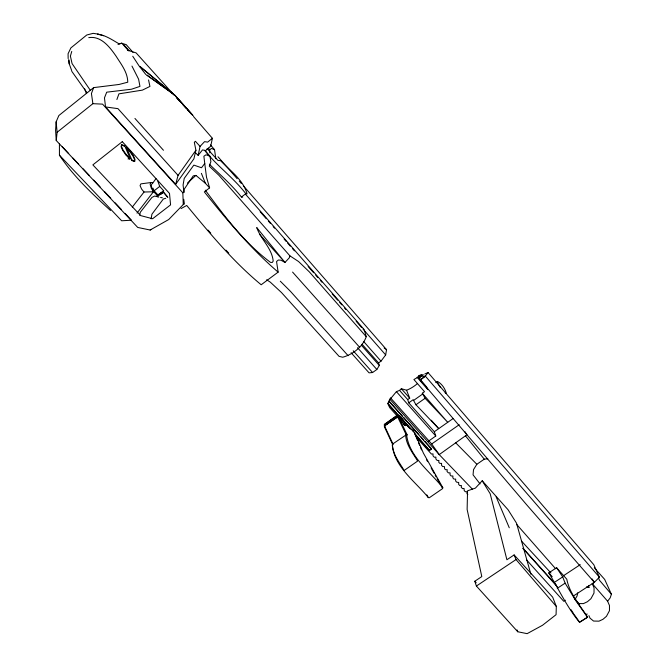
<?xml version="1.0" encoding="UTF-8"?>
<svg xmlns="http://www.w3.org/2000/svg" width="667" height="667" viewBox="0 0 667 667"><rect width="100%" height="100%" fill="white"/><g stroke="black" fill="none" stroke-linecap="round" stroke-linejoin="round"><path stroke-width="1" d="M482.208 480.765L490.178 493.73L506.903 559.755L514.124 554.927L552.676 597.165L556.32 606.453L556.07 614.691L542.538 625.254L527.13 633.65L517.759 631.757L476.396 586.043L474.787 581.257L481.799 576.563L467.125 509.463L467.55 490.812L475.429 488.086L482.208 480.765L508.071 509.755L516.516 523.17L530.857 574.204M88.761 37.635C101.117 35.634 109.863 47.19 116.108 56.211C121.127 64.224 127.689 72.303 127.764 82.199L119.034 84.467L93.647 87.619L58.846 115.541L56.136 121.836L55.586 130.29L56.253 140.512L137.736 227.447L150.133 230.023L151.367 229.423M415.132 434.492L429.448 450.617L431.507 449.183L388.944 401.326L390.67 398.066L431.691 443.964L439.236 454.619L472.378 489.136M56.253 140.512L57.12 132.274L56.136 121.836M183.809 192.396L184.142 189.336L193.238 175.88L195.923 175.404L205.361 183.233L209.596 187.877L204.344 191.913C227.097 220.268 250.484 248.357 278.139 272.136L261.181 284.767C233.125 261.531 209.813 233.442 186.718 205.461L181.049 208.588M134.767 161.156L134.976 159.321L133.342 155.711L130.39 151.426L126.338 147.115L125.905 147.457L129.973 151.751L132.933 156.036L134.567 159.646L134.35 161.481L131.491 160.439L131.933 160.097L134.767 161.156L134.35 161.481M130.223 158.788L124.746 145.831L121.677 144.597L121.469 146.432L123.078 150L126.113 154.394L130.223 158.788L128.022 158.946M121.677 144.597L121.052 146.748L122.661 150.317L125.696 154.719L129.807 159.113M157.104 196.457L157.22 195.481L163.648 190.729L159.705 186.41L157.637 180.59M167.842 197.407L163.457 192.163L163.648 190.729M442.78 487.627C429.89 471.394 409.446 457.053 406.612 434.967L407.17 434.867L398.683 417.142A7.746 1.526 54.8 0 1 401.05 417.092C405.102 422.753 410.005 427.689 414.724 432.633L423.37 453.06L442.78 487.627L442.655 488.561L429.315 497.749L428.314 497.59C415.399 481.516 394.53 467.242 392.271 445.031M378.497 362.956L380.999 361.164L385.676 354.927L386.543 349.65L243.338 185.768M151.134 218.868L151.909 214.215L163.357 198.974L165.791 198.291M577.722 592.871L577.08 595.981L575.237 599.066M193.413 116.425L212.389 138.294L210.747 146.098L205.786 150.534L202.501 149.9L198.157 155.369L195.256 152.568M198.157 155.369L200.058 146.398L204.561 141.646L207.637 142.121L212.389 138.294M200.058 146.398L195.414 141.296L194.322 142.296L195.915 150.258L193.897 158.821L175.646 184.367L105.544 106.962L104.461 97.882L106.712 92.179L131.507 89.22L139.953 86.402L138.603 79.181L131.966 66.066M139.595 215.216L140.345 212.198L151.943 197.415L154.719 196.031L156.295 196.523M175.646 184.367L178.056 175.363L195.915 150.258M71.753 51.442L70.394 56.103L72.078 63.598L90.487 90.529M399.116 416L398.649 415.399L401.509 418.426M204.836 150.392L209.938 156.236L210.897 161.672L209.28 166.175L218.918 175.296L289.903 255.845L289.295 257.812L284.992 262.439L280.915 260.197L278.356 260.013L276.555 261.522L278.139 272.136M594.297 567.8L604.686 579.415L611.414 594.272L610.163 597.874L607.62 601.217L609.471 605.503L609.463 610.697L606.47 616.3L602.976 619.301L598.991 621.16L593.538 621.052L590.02 618.159L588.911 615.599M116.883 99.533L118.926 93.847L142.396 90.128L149.925 86.435L148.558 79.948M93.647 87.619L91.437 93.538L92.888 103.677L57.12 132.274M152.635 182.925L150.775 182.558L150.125 184.217L151.209 187.977L153.41 191.779L137.01 213.098M245.439 194.13L364.157 329.565L366.258 336.702C362.648 346.882 352.868 354.444 342.705 357.237L339.053 356.336L281.482 292.538L270.352 282.199L266.65 279.756M151.851 184.125L151.267 185.301L151.659 187.477L153.427 191.362L157.22 195.481M401.684 418.918L387.902 403.385L389.211 401.184L402.318 415.933M351.084 352.718L369.059 372.845L372.595 372.528L376.855 369.476L379.315 365.458L378.531 362.881L362.056 344.247M487.802 458.788L484.267 459.171L476.847 464.282L473.512 469.651L473.061 474.846L480.04 483.9M390.67 398.066L389.228 400.367L396.398 391.646L399.566 390.395L401.342 388.711L406.57 390.228A15.616 6.628 -30.5 0 0 417.592 383.4M428.006 372.519L425.379 376.163L420.402 380.123L526.463 504.544L594.355 582.349L599.4 577.18L593.805 564.707L428.006 372.519L424.771 374.012M152.526 183.475L155.986 178.573M153.41 191.779L144.039 192.013L132.299 207.078M209.938 156.236L206.053 154.777L203.877 156.236L204.752 163.482L201.509 167.759L193.839 165.108L184.217 178.414L183.075 185.034L183.975 192.346L182.841 192.821L183.258 204.536L168.709 219.543L150.133 230.023M399.683 416.466L400.15 416.842M387.902 403.385L388.694 402.443M407.17 434.867L406.228 434.826L397.949 417.55L397.657 415.749L398.583 415.624M187.485 183.05L195.923 175.404M209.788 152.835L209.696 149.858L211.431 148.458L214.532 149.608L215.816 158.679M153.427 191.362L159.705 186.41M124.746 145.831L124.304 146.173L121.261 144.922M125.696 154.719L126.113 154.394M161.522 192.505L158.121 195.139L154.127 190.787L152.926 188.086M209.446 164.282C220.352 174.971 231.849 184.959 241.429 197.023L245.806 193.688L247.065 193.847C243.413 180.09 230.115 170.535 220.544 160.689L217.909 160.372L207.212 148.716M206.878 149.3L208.371 148.216L209.696 149.858M163.457 192.163L157.078 196.765L158.838 197.107M428.247 441.337L435.784 436.018L434.334 431.724L453.043 418.584M385.801 423.687L397.924 415.049L398.357 415.608M419.735 376.213L413.907 379.531L424.512 391.679L422.294 393.247L425.104 398.282L447.715 422.303L422.294 393.247M419.443 376.28L417.692 377.355L420.669 375.488M420.402 380.123L420.21 379.573L425.379 376.163L599.4 577.18L598.599 578.206L599.466 580.257L611.414 594.272M434.334 431.724L408.746 402.826L407.704 399.591L409.705 398.174L406.57 390.228M435.801 382.608L437.477 381.424C441.762 383.692 445.056 388.527 446.29 393.188L445.147 392.863M408.746 402.826L413.165 399.7L415.95 404.752L438.694 428.614L431.307 420.243M413.44 400.55L422.578 394.089M384.475 425.663A7.729 1.609 54.9 0 0 384.542 427.113L392.855 444.914L393.021 444.089L384.909 426.755L384.4 424.337L397.399 415.157L397.832 415.558M384.425 425.896L397.715 416.817L384.425 425.896L384.909 426.755M415.95 404.752L425.104 398.282M401.868 422.578L403.543 421.394L400.217 417.7L399.575 417.825L401.467 421.786M160.313 194.556L163.54 192.288L167.575 196.882M431.691 443.964L459.204 424.721M384.3 424.954L397.349 415.875L384.659 425.263L384.3 424.954L384.651 425.579L397.699 416.491L397.349 415.875M429.448 450.617L429.248 449.983L431.307 448.558L425.096 441.562M476.396 586.043L516.033 559.555L514.124 554.927M548.808 572.886L556.603 567.717L566.783 579.214C569.551 593.522 579.923 605.194 587.635 617.167L579.481 622.319C567.042 607.187 558.829 589.386 548.808 572.886L552.218 576.697M563.256 575.888L580.257 564.657M554.886 582.058L562.698 576.897L556.603 567.717M557.262 588.336L565.124 583.15L562.698 576.897M565.366 600.192L563.723 601.267L526.446 559.788M573.512 595.923L594.355 582.349L592.104 578.931M579.481 622.319L587.635 617.167M577.956 603.568L583.408 603.618L587.419 601.726L590.945 598.691L593.997 593.063L594.064 587.869L592.279 583.675L594.355 582.349M420.21 379.573L418.826 377.555L423.27 374.629L418.876 375.629L420.31 377.113M183.258 204.536L184.392 204.019L183.742 199.3M418.826 377.555L421.894 376.238L425.379 376.163M118.009 44.406L121.836 43.155L128.489 50.792M403.318 424.229L405.353 425.646L406.028 425.471L405.486 423.712L402.001 418.609L399.658 417.225L401.742 421.627L403.693 424.112M418.876 375.629L421.502 374.896M121.836 43.155L119.118 43.864C112.356 39.962 105.87 35.384 97.891 34.15M404.802 425.496L405.436 425.346L403.543 421.394M585.418 614.432L587.252 614.074M150.775 182.558L140.879 183.867L140.053 185.626L141.621 189.095L144.039 192.013M92.888 103.677L102.56 104.135L182.841 192.821M409.396 428.206L413.357 430.732M241.429 197.023L242.696 197.174M105.544 106.962L117.951 108.638L178.056 175.363M98.291 34.134L93.18 33.35L86.768 34.992L70.869 47.916L68.076 53.744L68.151 58.579M160.605 197.449L162.364 197.791M97.607 34.2L103.677 35.71M127.43 50.208L136.101 52.876L174.354 95.398M587.052 586.76L588.961 587.477L588.527 585.518M587.068 586.693L588.961 587.477M289.903 255.845L298.533 261.506L309.28 271.828L366.258 336.702M173.612 94.114L146.682 75.004L174.295 94.822L139.853 66.442L173.028 93.814M384.125 347.932L386.543 349.65M110.497 210.497C91.996 193.638 73.287 176.18 59.438 155.169L59.421 143.73M384.4 424.337L384.826 424.721M280.307 281.199L290.387 291.262L348.116 355.686M455.669 442.78L476.847 464.282M245.806 193.688C233.692 177.864 217.375 166.341 205.036 150.75M474.787 581.257L476.213 582.758M225.946 250.125L228.781 253.127M59.438 155.169L121.644 220.777L131.491 220.21L125.071 213.398M62.273 146.757L68.701 153.577M72.978 158.121L78.689 164.174M82.966 168.718L89.395 175.538M93.672 180.082L100.092 186.893M104.377 191.437L110.797 198.249M115.083 202.793L121.502 209.613M292.571 272.086L359.68 347.332M521.536 541.129L550.942 572.978M176.396 97.632L179.79 101.351M182.508 104.327L185.901 108.054M187.936 110.288L191.354 114.099M259.78 234.567L284.992 262.439L256.72 227.547C260.764 239.403 271.936 248.099 273.195 261.047L272.328 262.439L270.602 262.431C244.564 243.088 224.471 216.141 205.303 190.178M523.036 548.299L556.336 585.167M397.09 415.858L389.67 407.604L387.869 403.785L398.774 416.066M415.791 436.66L431.424 454.06L433.025 453.885L432.975 455.778L434.3 457.254L435.901 457.112L435.843 458.971L437.16 460.438L438.961 460.488L438.694 462.148L439.795 463.373L441.579 463.39L441.546 465.316L442.638 466.533L444.439 466.608L444.606 468.718L445.473 469.693L447.249 469.701L446.998 471.386L448.299 472.836L450.083 472.87L450.033 474.762L451.117 475.963L452.893 476.005L452.843 477.889L453.919 479.089L455.678 479.098L455.644 481.007L456.712 482.199L458.696 482.474L458.646 484.35L459.713 485.534L461.497 485.626L461.214 487.202L462.489 488.628L464.057 488.469L464.199 490.52L465.258 491.704L467.017 491.737L466.958 493.597L467.809 494.539M174.529 94.881L193.055 115.558M134.942 118.443L163.465 150.267M174.729 95.148L192.73 115.299L175.363 95.781M573.812 597.324L575.121 598.791M522.936 548.416L557.47 587.002M574.671 598.758L579.39 604.06M353.227 350.792L372.595 372.528M390.203 399.575L439.236 454.619L466.925 434.767L464.807 431.499M357.52 347.69L376.855 369.476M396.398 391.646L435.784 436.018M403.702 417.492L418.884 434.576M420.952 436.902L423.712 440.012M403.752 421.244L409.955 428.239M415.466 434.45L429.248 449.983M405.594 423.745L409.68 428.356M401.342 388.711L409.705 398.174M361.414 345.231L379.315 365.458M399.566 390.395L407.704 399.591M363.832 341.687L380.999 361.164M208.029 230.082L210.764 233.183M133.008 52.359L126.213 44.622L122.953 43.663L129.039 50.659M516.758 524.512L555.586 568.701M260.122 211.697L266.3 218.743M268.359 221.094L270.41 223.437M273.162 226.572L274.529 228.139M284.134 239.094L286.193 241.437M287.569 243.005L290.312 246.14M292.371 248.483L294.43 250.834M308.146 266.483L313.64 272.745M315.691 275.096L317.75 277.447M320.493 280.574L321.869 282.141M332.158 293.88L337.652 300.142M339.711 302.485L341.762 304.836M344.514 307.971L345.881 309.53M356.17 321.269L361.664 327.53M363.031 329.098L385.676 354.927M592.279 583.675L607.62 601.217M217.992 156.753L237.177 178.714M239.228 181.065L241.287 183.417M418.184 377.255L425.854 386.076M417.083 377.272L427.68 389.445L426.496 386.81M210.43 144.897L214.532 149.608M406.353 424.662L408.179 426.788M516.033 559.555L556.32 606.453M465.533 435.926L484.267 459.171M412.615 430.649L413.773 432.091M145.823 74.504L138.986 65.783L132.75 56.27M71.811 71.377L86.918 92.663M587.419 617.15L575.663 600.517L565.124 583.15M574.229 614.582L579.156 621.561M570.985 609.646L573.687 613.765M440.328 387.46L437.627 382.758L437.477 381.424M397.465 416.692L397.949 417.55M426.622 459.88L427.63 461.672M431.132 467.951L434.142 473.328M435.142 475.121L436.143 476.913M437.143 478.706L440.153 484.084M441.154 485.876L442.154 487.669M426.797 494.856L428.314 497.59M397.399 415.157L397.657 415.749M126.338 147.115L131.933 160.097M496.123 496.807L509.271 527.772M414.465 433.166L415.641 435.951M416.433 437.81L417.609 440.604M418.401 442.454L419.576 445.248M420.368 447.107L421.544 449.892M517.008 629.906L517.759 631.757M201.376 173.337L205.361 183.233M84.634 88.803L86.31 93.363M71.694 70.61L69.176 63.657L68.793 59.855M431.307 448.558L431.507 449.183M397.924 415.049L398.099 415.624M209.596 187.877L206.503 177.222L204.752 163.482M384.992 424.27L385.109 424.721M68.809 59.955L69.226 63.94M122.294 141.662L92.863 164.882L140.645 215.591L152.601 218.743L170.569 204.886L169.51 193.447L122.294 141.662M406.228 434.826L392.421 444.18C392.563 454.152 399.3 462.264 404.16 470.452L417.642 461.064C412.765 452.885 406.053 444.839 405.644 434.901L406.228 434.826"/></g></svg>
